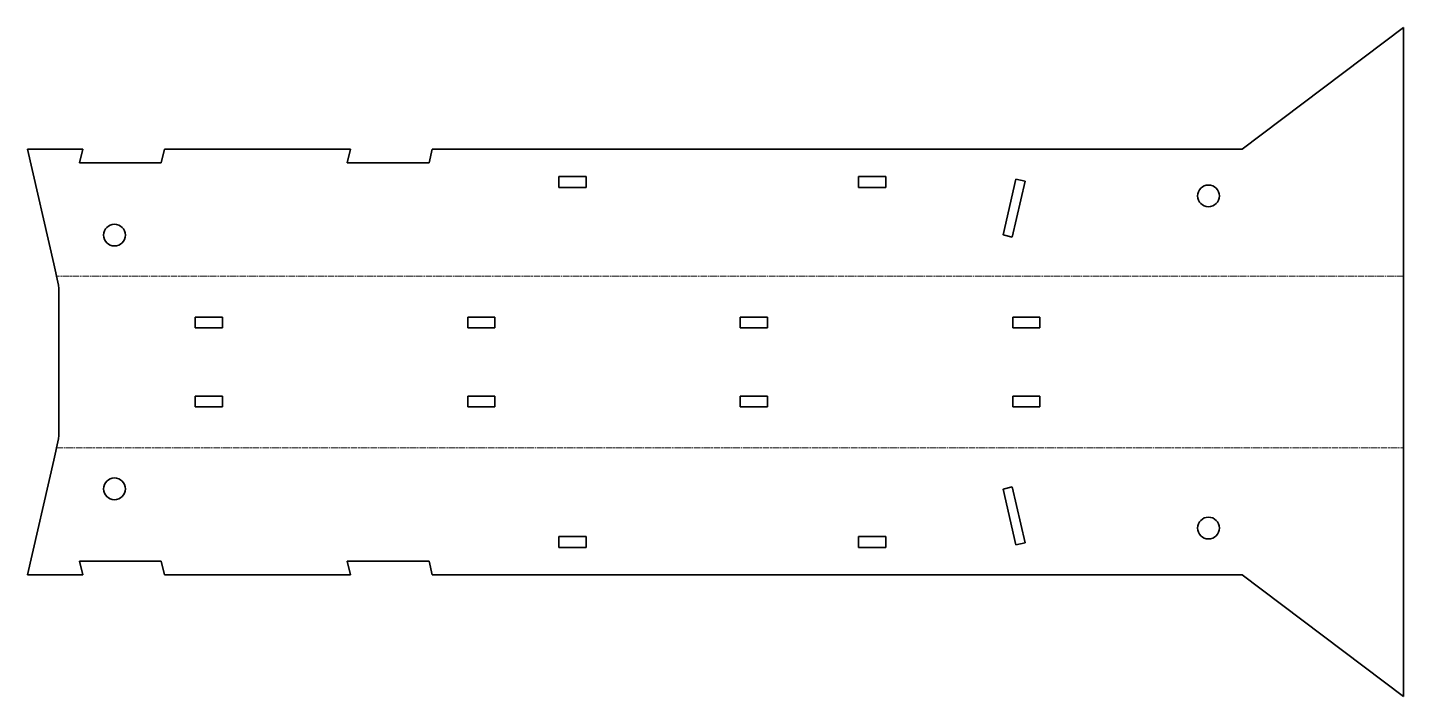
# Model space of a CAD drawing. Header units: inches. Extents: x 0 to 505, y 0 to 245.
import ezdxf

# ---------------------------------------------------------------- set-up
doc = ezdxf.new("R2010")
doc.units = ezdxf.units.IN
doc.header["$MEASUREMENT"] = 0
doc.linetypes.add('Chain', pattern=[13.68, 9.12, -1.14, 2.28, -1.14])
doc.layers.add('SIMUMAK Bend Centerline (ISO)', color=7, linetype='Chain', lineweight=9)
doc.layers.add('SIMUMAK Visible (ISO)', color=7, linetype='Continuous', lineweight=35)

# ---------------------------------------------------------------- blocks, each defined once
blk = doc.blocks.new('SMB-01-ESU-03_Sheet_5_SMB-01-ESU-03 (desplegada)')
at = {"layer": 'SIMUMAK Bend Centerline (ISO)', "ltscale": 0.263158}
for p, q in [((252.48, 31.52), (-241.86, 31.52)), ((-241.86, -31.52), (252.48, -31.52))]:
    blk.add_line(p, q, dxfattribs=at)
at = {"layer": 'SIMUMAK Visible (ISO)'}
for p, q in [((193.24, 78.05), (252.48, 122.69)), ((252.48, -122.69), (252.48, 122.69)), ((-242.78, 36.05), (-252.48, 78.05)), ((-252.48, 78.05), (-232.23, 78.05)), ((-232.23, 78.05), (-233.38, 73.05)), ((-203.38, 73.05), (-202.23, 78.05)), ((-202.23, 78.05), (-133.98, 78.05)), ((-133.98, 78.05), (-135.14, 73.05)), ((-105.14, 73.05), (-103.98, 78.05)), ((-103.98, 78.05), (193.24, 78.05)), ((-233.38, 73.05), (-203.38, 73.05)), ((-135.14, 73.05), (-105.14, 73.05)), ((-57.52, 64.05), (-57.52, 68.05)), ((-57.52, 68.05), (-47.52, 68.05)), ((-47.52, 68.05), (-47.52, 64.05)), ((52.48, 64.05), (52.48, 68.05)), ((52.48, 68.05), (62.48, 68.05)), ((62.48, 68.05), (62.48, 64.05)), ((105.51, 46.62), (110.24, 67.08)), ((113.65, 66.29), (108.92, 45.83)), ((110.24, 67.08), (113.65, 66.29)), ((-47.52, 64.05), (-57.52, 64.05)), ((62.48, 64.05), (52.48, 64.05)), ((108.92, 45.83), (105.51, 46.62)), ((-240.94, -27), (-240.94, 27)), ((-190.94, 16.5), (-180.94, 16.5)), ((-190.94, 12.5), (-190.94, 16.5)), ((-180.94, 16.5), (-180.94, 12.5)), ((-90.94, 16.5), (-80.94, 16.5)), ((-90.94, 12.5), (-90.94, 16.5)), ((-80.94, 16.5), (-80.94, 12.5)), ((9.06, 16.5), (19.06, 16.5)), ((9.06, 12.5), (9.06, 16.5)), ((19.06, 16.5), (19.06, 12.5)), ((109.06, 16.5), (119.06, 16.5)), ((109.06, 12.5), (109.06, 16.5)), ((119.06, 16.5), (119.06, 12.5)), ((-180.94, 12.5), (-190.94, 12.5)), ((-80.94, 12.5), (-90.94, 12.5)), ((19.06, 12.5), (9.06, 12.5)), ((119.06, 12.5), (109.06, 12.5)), ((-190.94, -12.5), (-180.94, -12.5)), ((-190.94, -16.5), (-190.94, -12.5)), ((-180.94, -12.5), (-180.94, -16.5)), ((-90.94, -12.5), (-80.94, -12.5)), ((-90.94, -16.5), (-90.94, -12.5)), ((-80.94, -12.5), (-80.94, -16.5)), ((9.06, -12.5), (19.06, -12.5)), ((9.06, -16.5), (9.06, -12.5)), ((19.06, -12.5), (19.06, -16.5)), ((109.06, -12.5), (119.06, -12.5)), ((109.06, -16.5), (109.06, -12.5)), ((119.06, -12.5), (119.06, -16.5)), ((-180.94, -16.5), (-190.94, -16.5)), ((-80.94, -16.5), (-90.94, -16.5)), ((19.06, -16.5), (9.06, -16.5)), ((119.06, -16.5), (109.06, -16.5)), ((-242.78, -36.05), (-252.48, -78.05)), ((105.51, -46.62), (108.92, -45.83)), ((110.24, -67.08), (105.51, -46.62)), ((108.92, -45.83), (113.65, -66.29)), ((-57.52, -68.05), (-57.52, -64.05)), ((-57.52, -64.05), (-47.52, -64.05)), ((-47.52, -64.05), (-47.52, -68.05)), ((52.48, -68.05), (52.48, -64.05)), ((52.48, -64.05), (62.48, -64.05)), ((62.48, -64.05), (62.48, -68.05)), ((-47.52, -68.05), (-57.52, -68.05)), ((62.48, -68.05), (52.48, -68.05)), ((113.65, -66.29), (110.24, -67.08)), ((-233.38, -73.05), (-203.38, -73.05)), ((-232.23, -78.05), (-233.38, -73.05)), ((-203.38, -73.05), (-202.23, -78.05)), ((-135.14, -73.05), (-105.14, -73.05)), ((-133.98, -78.05), (-135.14, -73.05)), ((-105.14, -73.05), (-103.98, -78.05)), ((-252.48, -78.05), (-232.23, -78.05)), ((-202.23, -78.05), (-133.98, -78.05)), ((-103.98, -78.05), (193.24, -78.05)), ((193.24, -78.05), (252.48, -122.69))]:
    blk.add_line(p, q, dxfattribs=at)
for centre in [(180.91, 60.91), (-220.58, 46.55), (-220.58, -46.55), (180.91, -60.91)]:
    blk.add_circle(centre, 4, dxfattribs=at)
for points in [[(-240.94, 27), (-241.55, 30.02), (-242.17, 33.03), (-242.78, 36.05)], [(-240.94, -27), (-241.55, -30.02), (-242.17, -33.03), (-242.78, -36.05)]]:
    blk.add_open_spline(points, degree=3, dxfattribs=at)

msp = doc.modelspace()

# ---------------------------------------------------------------- block references
msp.add_blockref('SMB-01-ESU-03_Sheet_5_SMB-01-ESU-03 (desplegada)', (252.48, 122.69))

doc.saveas('drawing.dxf')
